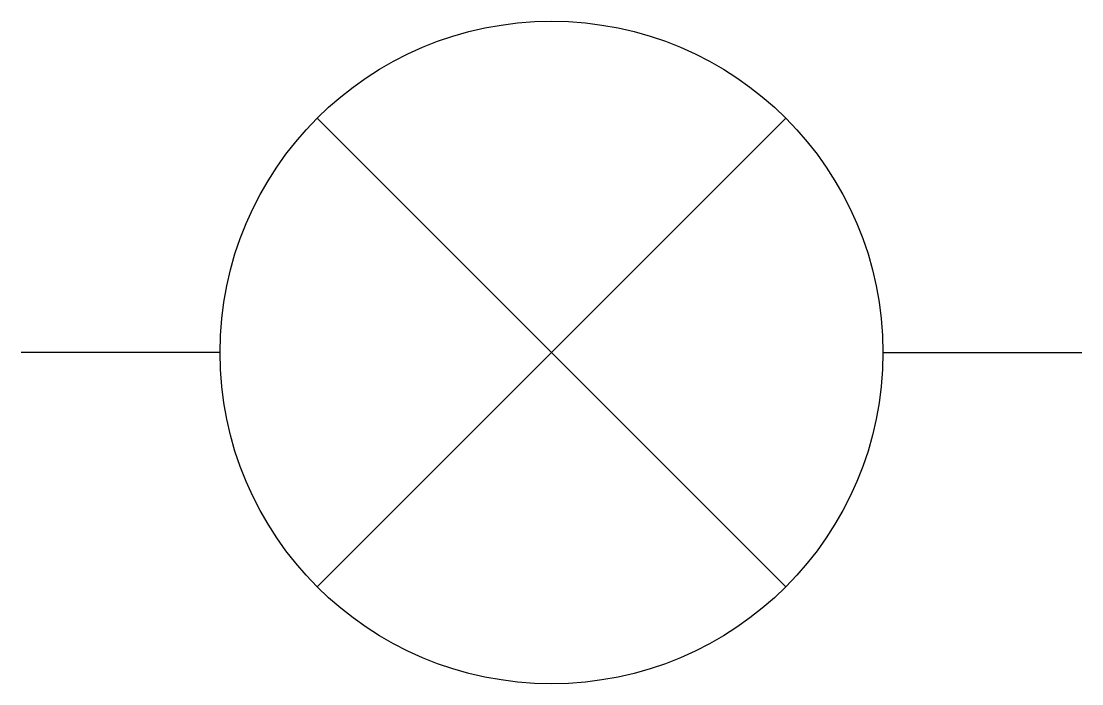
# Model space of a CAD drawing. Header units: millimetres. Extents: x -6 to 6, y -3.8 to 3.8.
import ezdxf

# ---------------------------------------------------------------- set-up
doc = ezdxf.new("R2010")
doc.units = ezdxf.units.MM
doc.layers.get('0').update_dxf_attribs({"lineweight": 25})
doc.layers.add('OBJECT', color=7, linetype='Continuous')

msp = doc.modelspace()

# ---------------------------------------------------------------- linework, layer by layer
for p, q in [((-2.652, -2.652), (2.652, 2.652)), ((2.652, -2.652), (-2.652, 2.652)), ((-3.75, 0), (-6, 0)), ((3.75, 0), (6, 0))]:
    msp.add_line(p, q)
at = {"layer": 'OBJECT'}
msp.add_circle((0, 0), 3.75, dxfattribs=at)

doc.saveas('drawing.dxf')
